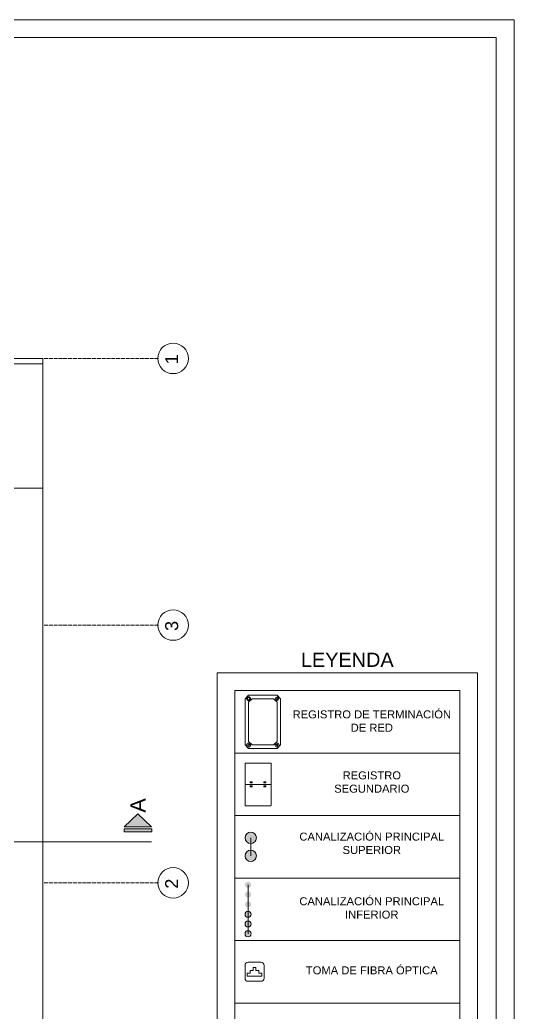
# Model space of a CAD drawing. Header units: metres. Extents: x -2 to 3328848, y -2 to 2725060.
# Drawn here: x 1663184.6 to 1663323.4, y 1362415.8 to 1362695.2 of the extents above; entities that cross this region are included whole.
import ezdxf
from ezdxf.enums import TextEntityAlignment as Align

# ---------------------------------------------------------------- set-up
doc = ezdxf.new("R2010")
doc.units = ezdxf.units.M
doc.linetypes.add('ACAD_ISO02W100', pattern=[15, 12, -3])
doc.linetypes.add('DOT', pattern=[0.25, 0, -0.25])
doc.layers.get('0').update_dxf_attribs({"color": 253, "lineweight": 0})
doc.layers.add('CAJETIN', color=7, linetype='Continuous', lineweight=0, true_color=0x000000)
for name, color, linetype, lineweight in [('COLUMNA', 253, 'Continuous', 0), ('ICT_EXTERNA', 3, 'Continuous', 0), ('ICT_INTERNA', 170, 'Continuous', 0), ('ICT_SUPERIOR', 30, 'Continuous', 0), ('ICT_TOMAS', 1, 'Continuous', 0), ('L.COLUMNA', 253, 'Continuous', 0), ('letra', 253, 'DOT', 0)]:
    doc.layers.add(name, color=color, linetype=linetype, lineweight=lineweight)
doc.styles.add('COTA', font='arial.ttf', dxfattribs={"height": 1})
doc.styles.get("Standard").update_dxf_attribs({"font": 'arial.ttf'})

# ---------------------------------------------------------------- blocks, each defined once
blk = doc.blocks.new('D')
at = {"layer": 'COLUMNA', "ltscale": 0.2}
h = blk.add_hatch(color=256, dxfattribs=at)
h.set_gradient(color1=(0, 0, 26), color2=(0, 0, 0), rotation=30, one_color=1)
h.paths.add_polyline_path([(3167.8, 1572.454), (3167.418, 1572.818), (3167.036, 1572.454)])
h.paths.add_polyline_path([(3167.036, 1572.393), (3167.036, 1572.315), (3167.813, 1572.315), (3167.813, 1572.393)])
for p, q in [((3167.418, 1572.818), (3167.036, 1572.454)), ((3167.418, 1572.818), (3167.8, 1572.454)), ((3167.036, 1572.454), (3167.8, 1572.454))]:
    blk.add_line(p, q, dxfattribs=at)
blk.add_lwpolyline([(3167.036, 1572.393), (3167.813, 1572.393), (3167.813, 1572.315), (3167.036, 1572.315)], close=True, dxfattribs=at)
blk = doc.blocks.new('*U96')
for points in [[(-594, 0), (0, 0), (0, 420), (-594, 420)], [(-589, 5), (-5, 5), (-5, 415), (-589, 415)]]:
    blk.add_lwpolyline(points, close=True)
at = {"lineweight": 30, "flags": 104}
blk.add_attdef('NOMBRE_PROYECTO', text='', height=5, dxfattribs=at).set_placement((-165, 63.27), align=Align.TOP_LEFT)
for tag, p in [('PROMOTOR', (-133.74, 41.5)), ('SITUACION', (-133.74, 34.5)), ('AUTOR', (-133.74, 27.5)), ('1/X', (-133.74, 20.5)), ('XX/XX/XXXX', (-80.02, 20.5)), ('V.X', (-25.12, 20.5)), ('NOMBRE_PLANO', (-133.74, 13.5)), ('X', (-25.12, 13.48))]:
    blk.add_attdef(tag, text='', height=3.5).set_placement(p, align=Align.MIDDLE_LEFT)
blk = doc.blocks.new('RTR')
for p, q in [((-0.75, 0.4), (-0.65, 0.5)), ((-0.75, -0.4), (-0.75, 0.4)), ((-0.65, 0.5), (0.65, 0.5)), ((-0.65, 0.3), (-0.55, 0.4)), ((-0.65, -0.3), (-0.65, 0.3)), ((-0.55, 0.4), (0.55, 0.4)), ((0.55, 0.4), (0.65, 0.3)), ((0.65, 0.5), (0.75, 0.4)), ((0.65, 0.3), (0.65, -0.3)), ((0.75, 0.4), (0.75, -0.4)), ((-0.75, -0.4), (-0.65, -0.5)), ((-0.65, -0.3), (-0.55, -0.4)), ((0.65, -0.5), (-0.65, -0.5)), ((0.55, -0.4), (-0.55, -0.4)), ((0.65, -0.3), (0.55, -0.4)), ((0.65, -0.5), (0.75, -0.4))]:
    blk.add_line(p, q)
for centre, radius in [((-0.65, 0.4), 0.05), ((-0.65, 0.4), 0.025), ((0.65, 0.4), 0.0559), ((0.65, 0.4), 0.025), ((-0.65, -0.4), 0.0559), ((-0.65, -0.4), 0.0354), ((0.65, -0.4), 0.0559), ((0.65, -0.4), 0.025)]:
    blk.add_circle(centre, radius)
blk = doc.blocks.new('Registro secundario')
for p, q in [((2.8, 3.16), (2.96, 3.16)), ((2.8, 3.12), (2.96, 3.12)), ((3.2, 4), (3.2, 0)), ((3.44, 3.16), (3.6, 3.16)), ((3.44, 3.12), (3.6, 3.12)), ((2.8, 2.96), (2.96, 2.96)), ((2.8, 2.92), (2.96, 2.92)), ((3.44, 2.96), (3.6, 2.96)), ((3.44, 2.92), (3.6, 2.92)), ((2.8, 1.08), (2.96, 1.08)), ((2.8, 1.04), (2.96, 1.04)), ((2.8, 0.88), (2.96, 0.88)), ((2.8, 0.84), (2.96, 0.84)), ((3.44, 1.08), (3.6, 1.08)), ((3.44, 1.04), (3.6, 1.04)), ((3.44, 0.88), (3.6, 0.88)), ((3.44, 0.84), (3.6, 0.84))]:
    blk.add_line(p, q)
blk.add_lwpolyline([(0, 4), (6.4, 4, -0.414214), (6.48, 3.92), (6.48, 0.08, -0.414214), (6.4, 0), (0, 0, -0.414214), (-0.08, 0.08), (-0.08, 3.92, -0.414214)], format="xyb", close=True)
for points in [[(2.8, 3.2), (2.96, 3.2), (2.96, 2.88), (2.8, 2.88)], [(3.44, 3.2), (3.6, 3.2), (3.6, 2.88), (3.44, 2.88)], [(2.8, 1.12), (2.96, 1.12), (2.96, 0.8), (2.8, 0.8)], [(3.44, 1.12), (3.6, 1.12), (3.6, 0.8), (3.44, 0.8)]]:
    blk.add_lwpolyline(points, close=True)
for centre, radius in [((2.88, 3.04), 0.0566), ((2.88, 3.04), 0.0324), ((3.52, 3.04), 0.0566), ((3.52, 3.04), 0.0324), ((2.88, 0.96), 0.0566), ((2.88, 0.96), 0.0324), ((3.52, 0.96), 0.0566), ((3.52, 0.96), 0.0324)]:
    blk.add_circle(centre, radius)
blk = doc.blocks.new('Toma FIBRA')
blk.add_lwpolyline([(-0.1, 0.15), (0.1, 0.15, -0.414214), (0.15, 0.1), (0.15, -0.1, -0.414214), (0.1, -0.15), (-0.1, -0.15, -0.414214), (-0.15, -0.1), (-0.15, 0.1, -0.414214)], format="xyb", close=True)
blk.add_lwpolyline([(-0.023, 0.023), (-0.07, 0.023), (-0.07, -0.023), (-0.117, -0.023), (-0.117, -0.07), (0.117, -0.07), (0.117, -0.023), (0.07, -0.023), (0.07, 0.023), (0.023, 0.023), (0.023, 0.07), (-0.023, 0.07)], close=True)

msp = doc.modelspace()

# ---------------------------------------------------------------- hatches: boundary and pattern name
at = {"layer": 'ICT_EXTERNA', "ltscale": 0.015}
h = msp.add_hatch(color=256, dxfattribs=at)
h.dxf.hatch_style = 1
h.paths.add_polyline_path([(1663248.694, 1362438.979, 1), (1663248.694, 1362437.238, 1)])
h.paths.add_polyline_path([(1663248.694, 1362441.734, 1), (1663248.694, 1362439.993, 1)])
h.paths.add_polyline_path([(1663248.694, 1362442.748, 1), (1663248.694, 1362444.489, 1)])
h.paths.add_polyline_path([(1663248.694, 1362447.244, 1), (1663248.694, 1362445.503, 1)])
h.paths.add_polyline_path([(1663248.694, 1362448.257, 1), (1663248.694, 1362449.999, 1)])
h.paths.add_polyline_path([(1663248.694, 1362451.012, 1), (1663248.694, 1362452.754, 1)])
at = {"layer": 'ICT_SUPERIOR'}
h = msp.add_hatch(color=256, dxfattribs=at)
h.dxf.hatch_style = 1
h.paths.add_polyline_path([(1663251.024, 1362465.092, 1), (1663247.823, 1362465.092, 1)])
h.paths.add_polyline_path([(1663251.024, 1362460.028, 1), (1663247.823, 1362460.028, 1)])

# ---------------------------------------------------------------- linework, layer by layer
at = {"ltscale": 0.02}
for p, q in [((1663145.002, 1362598.435), (1663191.022, 1362598.435)), ((1663191.022, 1362379.935), (1663191.022, 1362599.935)), ((1663191.022, 1362524.935), (1663191.022, 1362543.935))]:
    msp.add_line(p, q, dxfattribs=at)
msp.add_line((1663191.022, 1362563.435), (1663127.122, 1362563.435))
msp.add_lwpolyline([(1663191.022, 1362379.935), (1663191.022, 1362599.935), (1662791.022, 1362599.935), (1662791.022, 1362379.935)], close=True)
at = {"ltscale": 0.2}
for centre in [(1663227.618, 1362599.935), (1663227.618, 1362524.935), (1663227.618, 1362452.435)]:
    msp.add_circle(centre, 4.285, dxfattribs=at)
at = {"layer": 'CAJETIN'}
for p, q in [((1663244.981, 1362506.498), (1663308.151, 1362506.498)), ((1663244.981, 1362488.926), (1663308.151, 1362488.926)), ((1663244.981, 1362471.354), (1663308.151, 1362471.354)), ((1663244.981, 1362453.782), (1663308.151, 1362453.782)), ((1663244.981, 1362436.21), (1663308.151, 1362436.21)), ((1663244.981, 1362418.638), (1663308.151, 1362418.638))]:
    msp.add_line(p, q, dxfattribs=at)
at = {"layer": 'CAJETIN', "linetype": 'Continuous'}
for points in [[(1662729.448, 1362275.155), (1663323.448, 1362275.155), (1663323.448, 1362695.155), (1662729.448, 1362695.155)], [(1662734.448, 1362280.155), (1663318.448, 1362280.155), (1663318.448, 1362690.155), (1662734.448, 1362690.155)]]:
    msp.add_lwpolyline(points, close=True, dxfattribs=at)
at = {"layer": 'CAJETIN'}
for points in [[(1663239.981, 1362511.498), (1663313.151, 1362511.498), (1663313.151, 1362324.886), (1663239.981, 1362324.886)], [(1663244.981, 1362506.498), (1663308.151, 1362506.498), (1663308.151, 1362329.886), (1663244.981, 1362329.886)]]:
    msp.add_lwpolyline(points, close=True, dxfattribs=at)
at = {"layer": 'COLUMNA', "ltscale": 0.2}
msp.add_line((1663177.988, 1362463.935), (1663221.53, 1362463.935), dxfattribs=at)
at = {"layer": 'ICT_EXTERNA', "ltscale": 0.015}
msp.add_line((1663248.694, 1362438.108), (1663248.694, 1362451.883), dxfattribs=at)
for centre in [(1663248.694, 1362443.618), (1663248.694, 1362443.618), (1663248.694, 1362440.863), (1663248.694, 1362440.863), (1663248.694, 1362438.108)]:
    msp.add_circle(centre, 0.871, dxfattribs=at)
at = {"layer": 'ICT_SUPERIOR'}
msp.add_line((1663249.424, 1362460.028), (1663249.424, 1362465.107), dxfattribs=at)
at = {"layer": 'ICT_SUPERIOR', "ltscale": 0.015}
for centre in [(1663249.424, 1362465.092), (1663249.424, 1362460.028)]:
    msp.add_circle(centre, 1.601, dxfattribs=at)
at = {"layer": 'L.COLUMNA', "linetype": 'ACAD_ISO02W100', "ltscale": 0.09}
for p, q in [((1663223.491, 1362599.935), (1663191.022, 1362599.935)), ((1663223.491, 1362524.935), (1663191.022, 1362524.935)), ((1663223.491, 1362452.435), (1663191.022, 1362452.435))]:
    msp.add_line(p, q, dxfattribs=at)

# ---------------------------------------------------------------- block references
at = {"layer": 'CAJETIN'}
msp.add_blockref('*U96', (1663323.448, 1362275.155), dxfattribs=at)
at = {"layer": 'COLUMNA', "ltscale": 0.2, "xscale": 10, "yscale": 10, "zscale": 10}
msp.add_blockref('D', (1631543.502, 1346743.667), dxfattribs=at)
msp.add_blockref('D', (1631543.502, 1346743.667), dxfattribs=at)
at = {"layer": 'ICT_EXTERNA', "xscale": 1.829845896884216, "yscale": 1.829845896884216, "zscale": 1.829845896884216, "rotation": 90}
msp.add_blockref('Registro secundario', (1663255.143, 1362474.284), dxfattribs=at)
at = {"layer": 'ICT_INTERNA', "xscale": 10, "yscale": 10, "zscale": 10, "rotation": 269.9999999999999}
msp.add_blockref('RTR', (1663252.823, 1362497.712), dxfattribs=at)
at = {"layer": 'ICT_TOMAS', "xscale": 17.84329748914399, "yscale": 17.84329748914399, "zscale": 17.84329748914399}
msp.add_blockref('Toma FIBRA', (1663250.5, 1362427.424), dxfattribs=at)

# ---------------------------------------------------------------- texts
at = {"layer": 'CAJETIN', "ltscale": 0.015, "attachment_point": 1, "style": 'COTA'}
for s, width, insert, char_height in [('\\pxqc;LEYENDA', 73.16994, (1663239.981, 1362517.183), 4), ('\\pxqc;REGISTRO DE TERMINACIÓN\\PDE RED', 51.2738, (1663257.823, 1362500.95), 2.25), ('\\pxqc;REGISTRO\\PSEGUNDARIO', 51.2738, (1663257.823, 1362483.799), 2.25), ('\\pxqc;CANALIZACIÓN PRINCIPAL SUPERIOR', 51.2738, (1663257.814, 1362466.567), 2.25), ('\\pxqc;CANALIZACIÓN PRINCIPAL INFERIOR', 51.2738, (1663257.808, 1362448.386), 2.25), ('\\pxqc;TOMA DE FIBRA ÓPTICA', 51.2738, (1663257.809, 1362428.967), 2.25)]:
    msp.add_mtext_dynamic_manual_height_columns(s, width=width, gutter_width=4, heights=[7.577], dxfattribs=dict(at, insert=insert, char_height=char_height))
at = {"layer": 'COLUMNA', "ltscale": 0.2}
msp.add_text('A', height=4.315, rotation=90, dxfattribs=at).set_placement((1663219.885, 1362472.197))
msp.add_text('A', height=4.315, rotation=90, dxfattribs=at).set_placement((1663219.885, 1362472.197))
at = {"layer": 'letra', "linetype": 'ACAD_ISO02W100', "ltscale": 0.009}
for s, p in [('1', (1663229.033, 1362598.296)), ('3', (1663229.033, 1362523.296)), ('2', (1663229.033, 1362450.796))]:
    msp.add_text(s, height=3.64, rotation=90, dxfattribs=at).set_placement(p)

doc.saveas('drawing.dxf')
